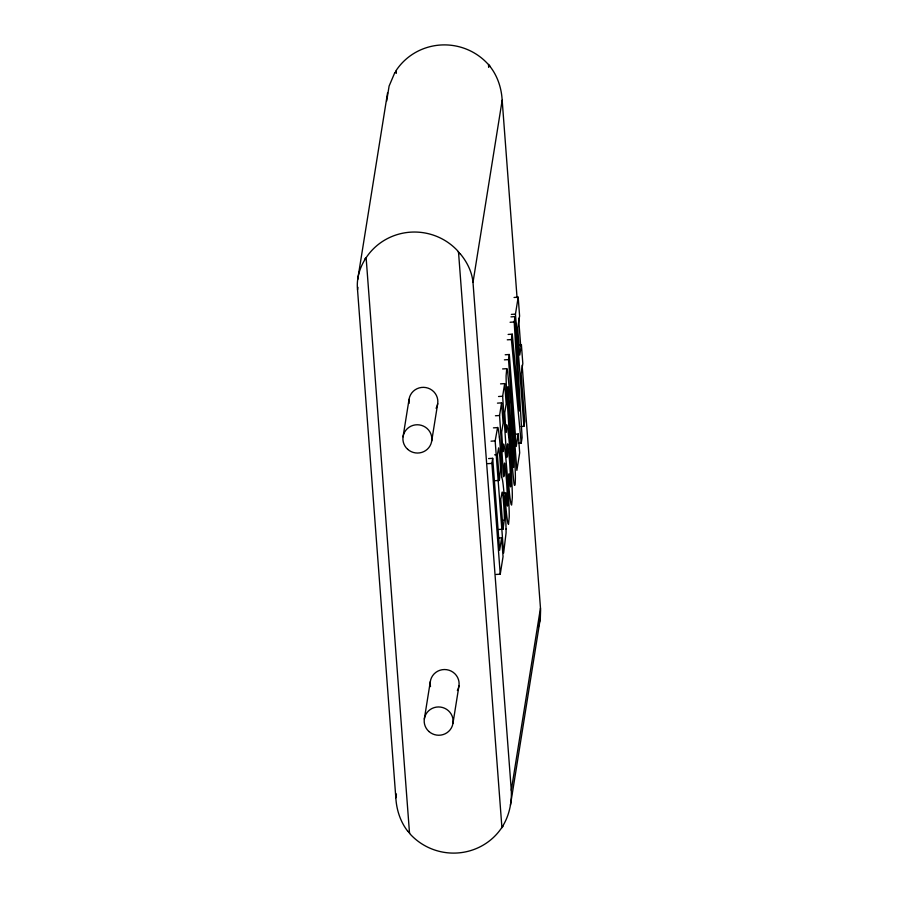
<?xml version="1.0" encoding="UTF-8"?>
<svg xmlns="http://www.w3.org/2000/svg" width="898" height="898" viewBox="0 0 898 898"><rect width="100%" height="100%" fill="white"/><g stroke="black" fill="none" stroke-linecap="round" stroke-linejoin="round"><path stroke-width="1.35" d="M386.679 101.059L389.103 86.073L394.772 72.716M503.015 529.191L504.294 520.021A14.873 0.741 86.3 0 0 504.249 514.004A11.921 0.595 86.3 0 0 504.047 509.907L503.744 505.192A21.137 1.044 86.3 0 0 503.587 503.105L503.542 502.498A14.256 0.707 86.3 0 0 502.364 492.272A14.278 0.707 86.3 0 0 502.184 492.115L500.758 499.221L503.015 529.191L498.895 529.45M503.093 493.26L505.843 493.081L505.248 500.107L506.349 512.073M364.801 259.814C359.323 268.727 356.405 279.357 357.539 289.829L395.827 797.772C396.501 809.828 400.396 821.895 407.905 831.447M538.329 627.174L540.304 618.576L540.607 609.854L522.153 365.239M357.662 279.693L387.566 92.842M357.539 289.829L357.943 287.304M403.056 436.81L409.05 399.386M431.714 440.997L437.708 403.561M503.228 825.284C509.357 814.789 511.927 802.408 511.288 790.319L472.999 282.376L502.173 100.228C501.499 88.172 497.604 76.106 490.095 66.553M395.827 797.772L396.433 793.978M424.327 719.006L430.322 681.582M506.045 529.012A28.41 1.403 86.3 0 1 506.068 532.896L503.621 553.078L495.157 440.907L497.559 427.594L493.429 427.863M518.472 443.343L521.222 443.174L511.4 339.556L512.253 334.168L508.133 334.438M512.253 334.168L519.482 410.992L514.206 321.989L515.07 316.601L510.951 316.871M521.177 426.494L523.927 426.314L515.463 314.143L518.18 297.193L514.06 297.463M496.111 574.451L500.242 574.181L491.891 463.402L492.699 458.317L488.579 458.575M505.843 493.081L506.472 499.962A17.006 0.842 86.3 0 0 506.91 503.643A17.87 0.887 86.3 0 0 507.022 504.395L507.179 505.282A13.694 0.673 86.3 0 0 507.561 505.888A15.086 0.741 86.3 0 0 507.639 505.305L507.662 505.024A13.223 0.651 86.3 0 0 507.696 502.543L506.685 483.102A50.03 2.47 86.3 0 0 506.393 479.162L504.968 464.636A14.873 0.73 86.3 0 0 504.586 463.054L504.317 463.75A19.195 0.954 86.3 0 0 504.205 466.096L504.395 475.446L503.587 476.692L499.557 415.493L501.578 402.865L497.458 403.135M504.665 383.614L506.191 403.819L504.743 412.867L506.023 432.409A35.774 1.774 86.3 0 1 506.292 425.652L506.674 424.821A32.395 1.605 86.3 0 1 507.303 426.718L507.673 428.862A38.962 1.931 86.3 0 1 508.088 431.815A35.235 1.74 86.3 0 1 508.975 439.571L510.042 451.627A52.69 2.604 86.3 0 1 510.479 457.396L510.962 464.244A41.342 2.043 86.3 0 1 511.793 479.072L512.264 491.823A34.191 1.695 86.3 0 1 512.32 497.638L511.602 505.069L511.142 504.362A33.406 1.65 86.3 0 1 510.457 501.005A34.764 1.717 86.3 0 1 510.21 499.31A33.731 1.673 86.3 0 1 509.435 492.822L508.335 480.857L508.93 473.83L509.559 480.711A17.006 0.842 86.3 0 0 509.997 484.381A17.87 0.887 86.3 0 0 510.109 485.144L510.266 486.031A13.694 0.673 86.3 0 0 510.648 486.637A15.086 0.741 86.3 0 0 510.726 486.054L510.749 485.773A13.223 0.651 86.3 0 0 510.782 483.292L509.772 463.851A50.03 2.47 86.3 0 0 509.469 459.911L508.044 445.374A14.873 0.73 86.3 0 0 507.673 443.803L507.392 444.499A19.195 0.954 86.3 0 0 507.291 446.845L507.482 456.195L506.674 457.441L502.644 396.243L504.665 383.614L500.545 383.873M515.508 434.172L518.258 434.003L519.684 452.817L516.866 470.372L508.515 359.582L509.323 354.497L505.204 354.766M452.985 723.182L458.979 685.758M499.333 480.408L497.391 454.635L498.648 447.855L499.782 456.532A18.196 0.898 86.3 0 1 499.928 458.451L500.399 466.702A12.931 0.64 86.3 0 1 500.478 470.72L499.333 480.408L495.213 480.677M518.651 344.899L521.401 344.72L519.751 355.047L517.697 327.871L519.594 316.006L518.18 297.193M497.514 538.082L501.634 537.812L499.636 550.283L492.699 458.317M518.258 434.003L516.26 446.474L509.323 354.497M500.242 574.181L503.048 556.625L501.634 537.812M521.222 443.174L522.108 437.674L515.07 316.601M523.927 426.314L524.735 421.241L521.166 373.86L522.816 363.533L521.401 344.72M511.288 790.319L540.461 608.17M510.434 805.158L540.338 618.307M506.741 368.663L506.102 375.791A29.589 1.459 86.3 0 0 506.203 382.133L506.248 383.637A33.08 1.639 86.3 0 0 506.45 388.991L509.132 431.197A189.938 9.395 86.3 0 0 510.008 442.871L513.925 483.034A31.913 1.583 86.3 0 0 514.532 485.403L515.003 485.032A45.181 2.234 86.3 0 0 515.205 483.562L515.385 478.499A29.589 1.459 86.3 0 0 515.284 472.157L515.239 470.653A33.035 1.639 86.3 0 0 515.025 465.299L511.187 407.737L507.639 371.649A29.69 1.47 86.3 0 0 507.146 369.325L506.741 368.663L502.611 368.932M511.344 314.401L515.463 314.143M510.086 322.259L514.206 321.989M507.269 339.814L511.4 339.556M504.395 359.851L508.515 359.582M498.525 396.512L502.644 396.243M495.438 415.763L499.557 415.493M491.038 441.165L495.157 440.907M494.641 454.815L497.391 454.635M487.76 463.66L491.891 463.402M501.533 520.458L504.283 520.279M460.135 253.663C466.96 261.778 471.955 271.724 472.999 282.376M501.746 477.197L502.442 479.7A26.671 1.313 86.3 0 1 503.06 483.932A27.12 1.336 86.3 0 1 503.98 492.879L504.339 497.268A34.214 1.695 86.3 0 1 504.597 500.59A34.551 1.706 86.3 0 1 505.563 516.283A31.206 1.538 86.3 0 1 506.045 529.068M502.173 100.228L517.046 297.608M518.617 318.307L520.694 345.91M488.68 67.406L488.467 64.611A57.921 56.529 9.1 0 0 396.097 70.572L396.31 73.367M501.578 402.865L503.105 423.07L501.656 432.129L502.947 451.66A35.774 1.774 86.3 0 1 503.206 444.903L503.587 444.083A32.395 1.605 86.3 0 1 504.216 445.969L504.586 448.124A38.962 1.931 86.3 0 1 505.013 451.065A35.235 1.74 86.3 0 1 505.888 458.822L506.955 470.878A52.69 2.604 86.3 0 1 507.392 476.647L507.875 483.494A41.342 2.043 86.3 0 1 508.717 498.334L509.177 511.074A34.191 1.695 86.3 0 1 509.233 516.889L508.526 524.32L508.055 523.613A33.406 1.65 86.3 0 1 507.381 520.256A34.764 1.717 86.3 0 1 507.123 518.561A33.731 1.673 86.3 0 1 506.349 512.073M409.05 403.415A14.48 14.132 9.1 0 1 425.91 387.577A14.48 14.132 9.1 0 1 436.091 408.321M430.512 686.6A14.48 14.132 9.1 0 1 446.676 669.684A14.48 14.132 9.1 0 1 457.363 690.506M489.556 65.554A31.138 20.867 55.6 0 1 490.252 66.418M488.635 64.409A29.062 18.678 55.2 0 1 489.455 65.352M395.648 71.818A29.062 16.153 -64.4 0 1 396.287 70.796M394.94 72.861A31.138 18.375 -65.1 0 1 395.49 71.941M502.768 826.598A29.062 16.703 -64.8 0 1 502.083 827.642M409.701 833.187A29.062 18.162 55 0 1 408.904 832.255M458.171 251.878A29.062 9.698 45.6 0 1 458.957 252.776M459.17 252.91A31.138 11.607 45.1 0 1 459.855 253.719M503.396 825.43A31.138 18.802 -65.3 0 1 502.835 826.373M365.127 258.703A29.062 12.303 -51.1 0 1 365.8 257.659M364.532 259.791A31.138 14.177 -50.5 0 1 365.093 258.882M408.736 832.143A31.138 20.463 55.4 0 1 408.051 831.301M497.548 427.459A30.251 1.493 86.3 0 1 499.333 436.967M499.333 437.124A27.176 1.347 86.3 0 1 501.724 476.973M507.639 388.789L510.782 437.326L513.656 467.488L512.376 439.515L507.819 386.802L507.639 388.789M501.903 827.428L458.496 251.754A57.921 56.529 9.1 0 0 366.126 257.715L409.533 833.389A57.921 56.529 9.1 0 0 501.903 827.428M407.67 449.314A14.48 14.132 9.1 0 0 431.523 441.984A14.48 14.132 9.1 0 0 412.945 425.405A14.48 14.132 9.1 0 0 407.67 449.314M428.941 731.511A14.48 14.132 9.1 0 0 452.805 724.181A14.48 14.132 9.1 0 0 434.217 707.602A14.48 14.132 9.1 0 0 428.941 731.511"/></g></svg>
